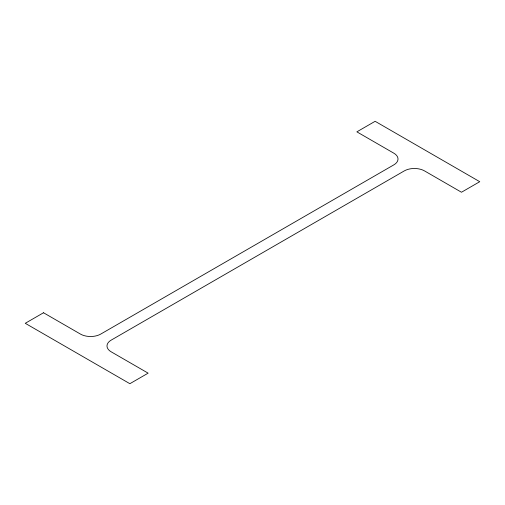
<?xml version="1.0" encoding="UTF-8"?>
<svg xmlns="http://www.w3.org/2000/svg" width="505" height="505" viewBox="0 0 505 505"><rect width="100%" height="100%" fill="white"/><g stroke="black" fill="none" stroke-linecap="round" stroke-linejoin="round"><path stroke-width="0.76" d="M43.518 312.753L25.25 323.301L129.873 383.699L148.135 373.157L111.176 351.815A14.31 8.263 0 0 1 111.176 340.13L404.284 170.905A14.31 8.263 0 0 1 424.522 170.905L461.482 192.247L479.75 181.699L375.127 121.301L356.865 131.843L393.824 153.185A14.31 8.263 0 0 1 393.824 164.87L100.716 334.095A14.31 8.263 0 0 1 80.478 334.095L43.518 312.753"/></g></svg>
